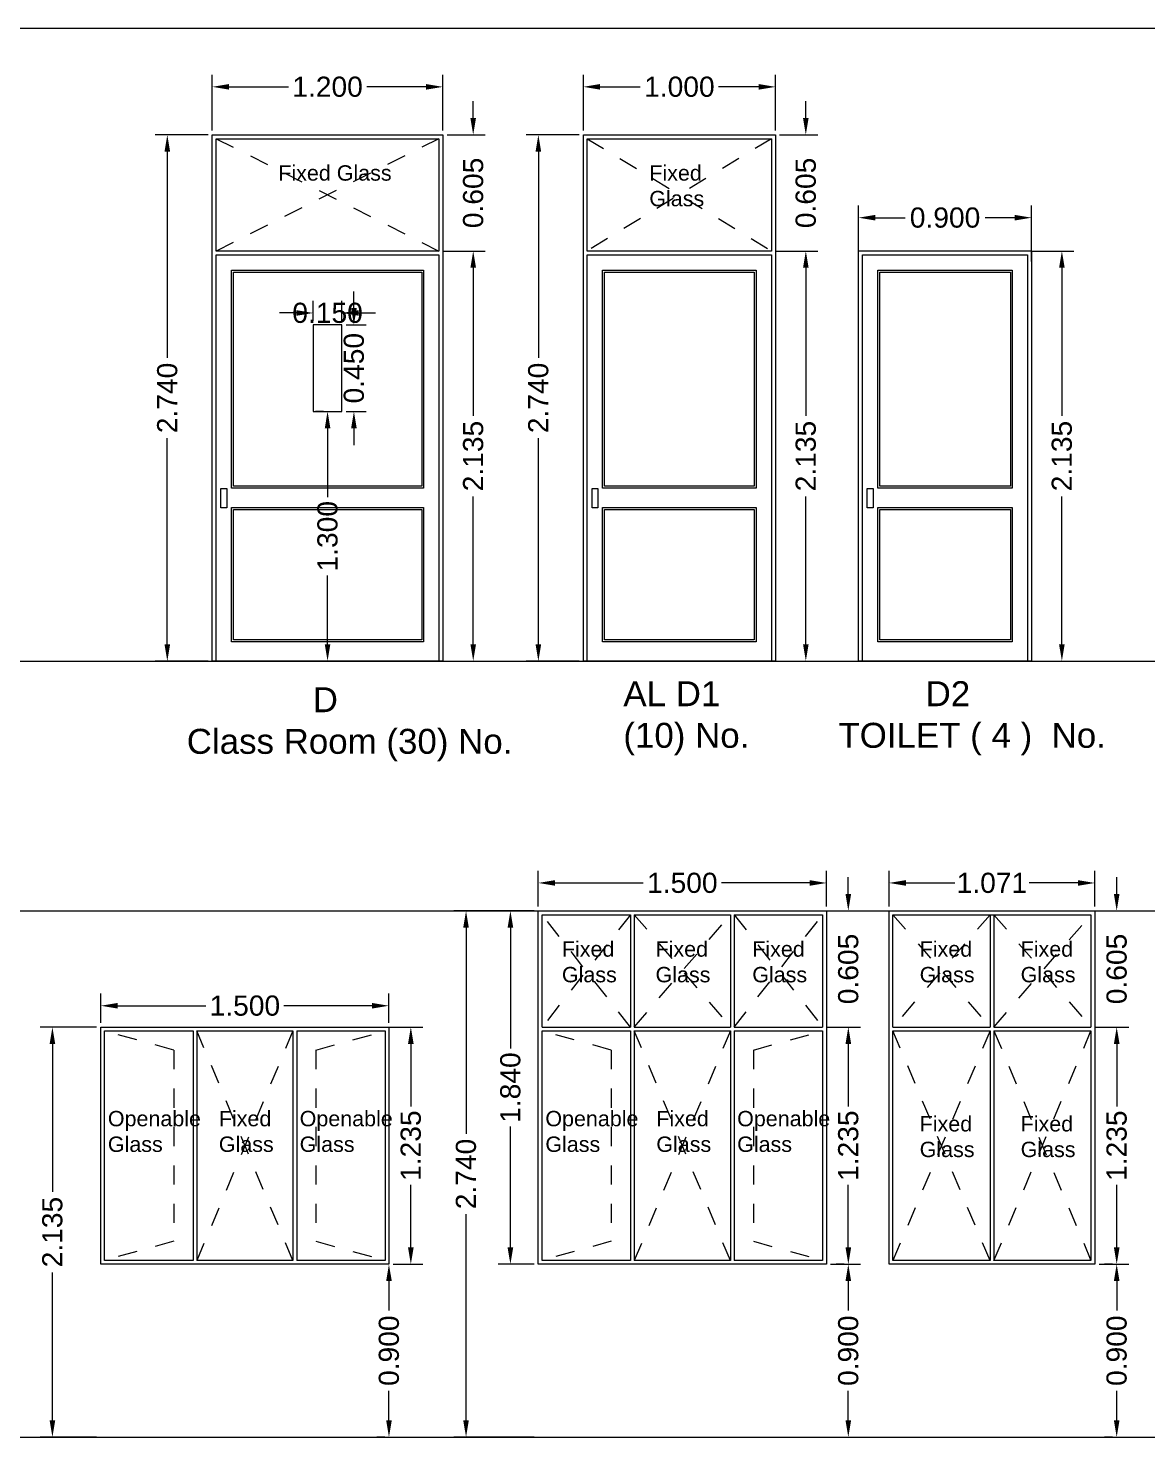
# Model space of a CAD drawing. Header units: millimetres. Extents: x 1898 to 3725, y 783 to 1532.
# Drawn here: x 3062.38 to 3068.2, y 1030.71 to 1038.1 of the extents above; entities that cross this region are included whole.
import ezdxf

# ---------------------------------------------------------------- set-up
doc = ezdxf.new("R2010")
doc.units = ezdxf.units.MM
doc.linetypes.add('DASHED2', pattern=[0.375, 0.25, -0.125])
doc.layers.get('Defpoints').update_dxf_attribs({"lineweight": 15})
for name, color, linetype, lineweight in [('dim.1', 6, 'Continuous', 18), ('Door', 54, 'Continuous', 18), ('FLOOR FINISH', 10, 'Continuous', 15), ('HIDDEN-2', 1, 'DASHED2', 9), ('Text-2', 180, 'Continuous', 25), ('Text.', 7, 'Continuous', 15), ('Window', 150, 'Continuous', 15)]:
    doc.layers.add(name, color=color, linetype=linetype, lineweight=lineweight)
doc.styles.add('L120', font='arial.ttf', dxfattribs={"height": 0.6})
doc.styles.add('Tabrej', font='arial.ttf')
doc.dimstyles.new('DIMEN', dxfattribs={"dimtxt": 0.3, "dimasz": 0.25, "dimexe": 0.18, "dimexo": 0.0625, "dimgap": 0.09, "dimtad": 0, "dimdec": 3, "dimzin": 0, "dimdsep": 46, "dimtxsty": 'Tabrej', "dimcen": 0, "dimclrd": 256, "dimclre": 256, "dimclrt": 7, "dimadec": 0, "dimazin": 0, "dimtfac": 1, "dimtdec": 3, "dimtofl": 0, "dimtmove": 0, "dimatfit": 1, "dimfxl": 0, "dimtolj": 1, "dimtzin": 0, "dimlwd": -1, "dimlwe": -1, "dimarcsym": 0})

# ---------------------------------------------------------------- blocks, each defined once
blk = doc.blocks.new('*D474')
at = {"layer": 'Defpoints', "color": 0, "lineweight": 15, "ltscale": 0.05, "transparency": 16777216}
for p in [(3064.5339, 1037.8006), (3063.3339, 1037.5508), (3064.5339, 1037.5508)]:
    blk.add_point(p, dxfattribs=at)
at = {"layer": 'dim.1', "ltscale": 0.05, "transparency": 16777216}
for p, q in [((3063.3339, 1037.5727), (3063.3339, 1037.8636)), ((3064.5339, 1037.5727), (3064.5339, 1037.8636)), ((3063.4214, 1037.8006), (3063.7304, 1037.8006)), ((3064.4464, 1037.8006), (3064.1375, 1037.8006))]:
    blk.add_line(p, q, dxfattribs=at)
at = {"layer": 'dim.1', "lineweight": 15, "ltscale": 0.05, "transparency": 16777216}
for points in [[(3063.4214, 1037.8152), (3063.4214, 1037.786), (3063.3339, 1037.8006)], [(3064.4464, 1037.8152), (3064.4464, 1037.786), (3064.5339, 1037.8006)]]:
    blk.add_solid(points, dxfattribs=at)
at = {"layer": 'dim.1', "color": 7, "ltscale": 0.05, "transparency": 16777216, "insert": (3063.9339, 1037.8006), "char_height": 0.105, "attachment_point": 5, "style": 'Tabrej'}
blk.add_mtext('\\A1;1.200', dxfattribs=at)
blk = doc.blocks.new('*D475')
at = {"layer": 'Defpoints', "color": 0, "lineweight": 15, "ltscale": 0.05, "transparency": 16777216}
for p in [(3064.5339, 1037.5508), (3064.5139, 1036.9458), (3064.6921, 1036.9458)]:
    blk.add_point(p, dxfattribs=at)
at = {"layer": 'dim.1', "ltscale": 0.05, "transparency": 16777216}
for p, q in [((3064.6921, 1037.6383), (3064.6921, 1037.7258)), ((3064.5558, 1037.5508), (3064.7551, 1037.5508)), ((3064.5358, 1036.9458), (3064.7551, 1036.9458)), ((3064.6921, 1036.8583), (3064.6921, 1036.7708))]:
    blk.add_line(p, q, dxfattribs=at)
at = {"layer": 'dim.1', "lineweight": 15, "ltscale": 0.05, "transparency": 16777216}
for points in [[(3064.6775, 1037.6383), (3064.7066, 1037.6383), (3064.6921, 1037.5508)], [(3064.6775, 1036.8583), (3064.7066, 1036.8583), (3064.6921, 1036.9458)]]:
    blk.add_solid(points, dxfattribs=at)
at = {"layer": 'dim.1', "color": 7, "ltscale": 0.05, "transparency": 16777216, "insert": (3064.6921, 1037.2483), "char_height": 0.105, "attachment_point": 5, "rotation": 90, "style": 'Tabrej'}
blk.add_mtext('\\A1;0.605', dxfattribs=at)
blk = doc.blocks.new('*D476')
at = {"layer": 'Defpoints', "color": 0, "lineweight": 15, "ltscale": 0.05, "transparency": 16777216}
for p in [(3064.5139, 1036.9458), (3064.6921, 1036.9458), (3064.5339, 1034.8108)]:
    blk.add_point(p, dxfattribs=at)
at = {"layer": 'dim.1', "ltscale": 0.05, "transparency": 16777216}
for p, q in [((3064.5358, 1036.9458), (3064.7551, 1036.9458)), ((3064.6921, 1036.8583), (3064.6921, 1036.0882)), ((3064.6921, 1034.8983), (3064.6921, 1035.6683)), ((3064.5558, 1034.8108), (3064.7551, 1034.8108))]:
    blk.add_line(p, q, dxfattribs=at)
at = {"layer": 'dim.1', "lineweight": 15, "ltscale": 0.05, "transparency": 16777216}
for points in [[(3064.6775, 1036.8583), (3064.7066, 1036.8583), (3064.6921, 1036.9458)], [(3064.6775, 1034.8983), (3064.7066, 1034.8983), (3064.6921, 1034.8108)]]:
    blk.add_solid(points, dxfattribs=at)
at = {"layer": 'dim.1', "color": 7, "ltscale": 0.05, "transparency": 16777216, "insert": (3064.6921, 1035.8783), "char_height": 0.105, "attachment_point": 5, "rotation": 90, "style": 'Tabrej'}
blk.add_mtext('\\A1;2.135', dxfattribs=at)
blk = doc.blocks.new('*D477')
at = {"layer": 'Defpoints', "color": 0, "lineweight": 15, "ltscale": 0.05, "transparency": 16777216}
for p in [(3063.3339, 1037.5508), (3063.0997, 1034.8108), (3063.3339, 1034.8108)]:
    blk.add_point(p, dxfattribs=at)
at = {"layer": 'dim.1', "ltscale": 0.05, "transparency": 16777216}
for p, q in [((3063.3121, 1037.5508), (3063.0367, 1037.5508)), ((3063.0997, 1037.4633), (3063.0997, 1036.3902)), ((3063.0997, 1034.8983), (3063.0997, 1035.9714)), ((3063.3121, 1034.8108), (3063.0367, 1034.8108))]:
    blk.add_line(p, q, dxfattribs=at)
at = {"layer": 'dim.1', "lineweight": 15, "ltscale": 0.05, "transparency": 16777216}
for points in [[(3063.0851, 1037.4633), (3063.1143, 1037.4633), (3063.0997, 1037.5508)], [(3063.0851, 1034.8983), (3063.1143, 1034.8983), (3063.0997, 1034.8108)]]:
    blk.add_solid(points, dxfattribs=at)
at = {"layer": 'dim.1', "color": 7, "ltscale": 0.05, "transparency": 16777216, "insert": (3063.0997, 1036.1808), "char_height": 0.105, "attachment_point": 5, "rotation": 90, "style": 'Tabrej'}
blk.add_mtext('\\A1;2.740', dxfattribs=at)
blk = doc.blocks.new('*D478')
at = {"layer": 'Defpoints', "color": 0, "lineweight": 15, "ltscale": 0.05, "transparency": 16777216}
for p in [(3064.0089, 1036.6234), (3063.8589, 1036.5608), (3064.0089, 1036.5608)]:
    blk.add_point(p, dxfattribs=at)
at = {"layer": 'dim.1', "ltscale": 0.05, "transparency": 16777216}
for p, q in [((3063.8589, 1036.5827), (3063.8589, 1036.6864)), ((3064.0089, 1036.5827), (3064.0089, 1036.6864)), ((3063.7714, 1036.6234), (3063.6839, 1036.6234)), ((3064.0964, 1036.6234), (3064.1839, 1036.6234))]:
    blk.add_line(p, q, dxfattribs=at)
at = {"layer": 'dim.1', "lineweight": 15, "ltscale": 0.05, "transparency": 16777216}
for points in [[(3063.7714, 1036.638), (3063.7714, 1036.6088), (3063.8589, 1036.6234)], [(3064.0964, 1036.638), (3064.0964, 1036.6088), (3064.0089, 1036.6234)]]:
    blk.add_solid(points, dxfattribs=at)
at = {"layer": 'dim.1', "color": 7, "ltscale": 0.05, "transparency": 16777216, "insert": (3063.9339, 1036.6234), "char_height": 0.105, "attachment_point": 5, "style": 'Tabrej'}
blk.add_mtext('\\A1;0.150', dxfattribs=at)
blk = doc.blocks.new('*D479')
at = {"layer": 'Defpoints', "color": 0, "lineweight": 15, "ltscale": 0.05, "transparency": 16777216}
for p in [(3064.0089, 1036.5608), (3064.0089, 1036.1108), (3064.0711, 1036.1108)]:
    blk.add_point(p, dxfattribs=at)
at = {"layer": 'dim.1', "ltscale": 0.05, "transparency": 16777216}
for p, q in [((3064.0711, 1036.6483), (3064.0711, 1036.7358)), ((3064.0308, 1036.5608), (3064.1341, 1036.5608)), ((3064.0308, 1036.1108), (3064.1341, 1036.1108)), ((3064.0711, 1036.0233), (3064.0711, 1035.9358))]:
    blk.add_line(p, q, dxfattribs=at)
at = {"layer": 'dim.1', "lineweight": 15, "ltscale": 0.05, "transparency": 16777216}
for points in [[(3064.0565, 1036.6483), (3064.0857, 1036.6483), (3064.0711, 1036.5608)], [(3064.0565, 1036.0233), (3064.0857, 1036.0233), (3064.0711, 1036.1108)]]:
    blk.add_solid(points, dxfattribs=at)
at = {"layer": 'dim.1', "color": 7, "ltscale": 0.05, "transparency": 16777216, "insert": (3064.0711, 1036.3358), "char_height": 0.105, "attachment_point": 5, "rotation": 90, "style": 'Tabrej'}
blk.add_mtext('\\A1;0.450', dxfattribs=at)
blk = doc.blocks.new('*D480')
at = {"layer": 'Defpoints', "color": 0, "lineweight": 15, "ltscale": 0.05, "transparency": 16777216}
for p in [(3063.9339, 1036.1108), (3063.9339, 1036.1108), (3063.9339, 1034.8108)]:
    blk.add_point(p, dxfattribs=at)
at = {"layer": 'dim.1', "ltscale": 0.05, "transparency": 16777216}
for p, q in [((3063.9121, 1036.1108), (3063.8709, 1036.1108)), ((3063.9339, 1036.0233), (3063.9339, 1035.6643)), ((3063.9339, 1034.8983), (3063.9339, 1035.2572)), ((3063.9121, 1034.8108), (3063.8709, 1034.8108))]:
    blk.add_line(p, q, dxfattribs=at)
at = {"layer": 'dim.1', "lineweight": 15, "ltscale": 0.05, "transparency": 16777216}
for points in [[(3063.9194, 1036.0233), (3063.9485, 1036.0233), (3063.9339, 1036.1108)], [(3063.9194, 1034.8983), (3063.9485, 1034.8983), (3063.9339, 1034.8108)]]:
    blk.add_solid(points, dxfattribs=at)
at = {"layer": 'dim.1', "color": 7, "ltscale": 0.05, "transparency": 16777216, "insert": (3063.9339, 1035.4608), "char_height": 0.105, "attachment_point": 5, "rotation": 90, "style": 'Tabrej'}
blk.add_mtext('\\A1;1.300', dxfattribs=at)
blk = doc.blocks.new('*D481')
at = {"layer": 'Defpoints', "color": 0, "lineweight": 15, "ltscale": 0.05, "transparency": 16777216}
for p in [(3066.2654, 1037.8006), (3065.2654, 1037.5508), (3066.2654, 1037.5508)]:
    blk.add_point(p, dxfattribs=at)
at = {"layer": 'dim.1', "ltscale": 0.05, "transparency": 16777216}
for p, q in [((3065.2654, 1037.5727), (3065.2654, 1037.8636)), ((3066.2654, 1037.5727), (3066.2654, 1037.8636)), ((3065.3529, 1037.8006), (3065.5618, 1037.8006)), ((3066.1779, 1037.8006), (3065.9689, 1037.8006))]:
    blk.add_line(p, q, dxfattribs=at)
at = {"layer": 'dim.1', "lineweight": 15, "ltscale": 0.05, "transparency": 16777216}
for points in [[(3065.3529, 1037.8152), (3065.3529, 1037.786), (3065.2654, 1037.8006)], [(3066.1779, 1037.8152), (3066.1779, 1037.786), (3066.2654, 1037.8006)]]:
    blk.add_solid(points, dxfattribs=at)
at = {"layer": 'dim.1', "color": 7, "ltscale": 0.05, "transparency": 16777216, "insert": (3065.7654, 1037.8006), "char_height": 0.105, "attachment_point": 5, "style": 'Tabrej'}
blk.add_mtext('\\A1;1.000', dxfattribs=at)
blk = doc.blocks.new('*D482')
at = {"layer": 'Defpoints', "color": 0, "lineweight": 15, "ltscale": 0.05, "transparency": 16777216}
for p in [(3066.2654, 1037.5508), (3066.2454, 1036.9458), (3066.4235, 1036.9458)]:
    blk.add_point(p, dxfattribs=at)
at = {"layer": 'dim.1', "ltscale": 0.05, "transparency": 16777216}
for p, q in [((3066.4235, 1037.6383), (3066.4235, 1037.7258)), ((3066.2873, 1037.5508), (3066.4865, 1037.5508)), ((3066.2673, 1036.9458), (3066.4865, 1036.9458)), ((3066.4235, 1036.8583), (3066.4235, 1036.7708))]:
    blk.add_line(p, q, dxfattribs=at)
at = {"layer": 'dim.1', "lineweight": 15, "ltscale": 0.05, "transparency": 16777216}
for points in [[(3066.4089, 1037.6383), (3066.4381, 1037.6383), (3066.4235, 1037.5508)], [(3066.4089, 1036.8583), (3066.4381, 1036.8583), (3066.4235, 1036.9458)]]:
    blk.add_solid(points, dxfattribs=at)
at = {"layer": 'dim.1', "color": 7, "ltscale": 0.05, "transparency": 16777216, "insert": (3066.4235, 1037.2483), "char_height": 0.105, "attachment_point": 5, "rotation": 90, "style": 'Tabrej'}
blk.add_mtext('\\A1;0.605', dxfattribs=at)
blk = doc.blocks.new('*D483')
at = {"layer": 'Defpoints', "color": 0, "lineweight": 15, "ltscale": 0.05, "transparency": 16777216}
for p in [(3066.2454, 1036.9458), (3066.4235, 1036.9458), (3066.2654, 1034.8108)]:
    blk.add_point(p, dxfattribs=at)
at = {"layer": 'dim.1', "ltscale": 0.05, "transparency": 16777216}
for p, q in [((3066.2673, 1036.9458), (3066.4865, 1036.9458)), ((3066.4235, 1036.8583), (3066.4235, 1036.0882)), ((3066.4235, 1034.8983), (3066.4235, 1035.6683)), ((3066.2873, 1034.8108), (3066.4865, 1034.8108))]:
    blk.add_line(p, q, dxfattribs=at)
at = {"layer": 'dim.1', "lineweight": 15, "ltscale": 0.05, "transparency": 16777216}
for points in [[(3066.4089, 1036.8583), (3066.4381, 1036.8583), (3066.4235, 1036.9458)], [(3066.4089, 1034.8983), (3066.4381, 1034.8983), (3066.4235, 1034.8108)]]:
    blk.add_solid(points, dxfattribs=at)
at = {"layer": 'dim.1', "color": 7, "ltscale": 0.05, "transparency": 16777216, "insert": (3066.4235, 1035.8783), "char_height": 0.105, "attachment_point": 5, "rotation": 90, "style": 'Tabrej'}
blk.add_mtext('\\A1;2.135', dxfattribs=at)
blk = doc.blocks.new('*D484')
at = {"layer": 'Defpoints', "color": 0, "lineweight": 15, "ltscale": 0.05, "transparency": 16777216}
for p in [(3065.2654, 1037.5508), (3065.0312, 1034.8108), (3065.2654, 1034.8108)]:
    blk.add_point(p, dxfattribs=at)
at = {"layer": 'dim.1', "ltscale": 0.05, "transparency": 16777216}
for p, q in [((3065.2435, 1037.5508), (3064.9682, 1037.5508)), ((3065.0312, 1037.4633), (3065.0312, 1036.3902)), ((3065.0312, 1034.8983), (3065.0312, 1035.9714)), ((3065.2435, 1034.8108), (3064.9682, 1034.8108))]:
    blk.add_line(p, q, dxfattribs=at)
at = {"layer": 'dim.1', "lineweight": 15, "ltscale": 0.05, "transparency": 16777216}
for points in [[(3065.0166, 1037.4633), (3065.0458, 1037.4633), (3065.0312, 1037.5508)], [(3065.0166, 1034.8983), (3065.0458, 1034.8983), (3065.0312, 1034.8108)]]:
    blk.add_solid(points, dxfattribs=at)
at = {"layer": 'dim.1', "color": 7, "ltscale": 0.05, "transparency": 16777216, "insert": (3065.0312, 1036.1808), "char_height": 0.105, "attachment_point": 5, "rotation": 90, "style": 'Tabrej'}
blk.add_mtext('\\A1;2.740', dxfattribs=at)
blk = doc.blocks.new('*D485')
at = {"layer": 'Defpoints', "color": 0, "lineweight": 15, "ltscale": 0.05, "transparency": 16777216}
for p in [(3066.6447, 1031.6703), (3066.5308, 1030.7703), (3066.6447, 1030.7703)]:
    blk.add_point(p, dxfattribs=at)
at = {"layer": 'dim.1', "ltscale": 0.05, "transparency": 16777216}
for p, q in [((3066.6228, 1031.6703), (3066.5817, 1031.6703)), ((3066.6447, 1031.5828), (3066.6447, 1031.4288)), ((3066.6447, 1030.8578), (3066.6447, 1031.0118)), ((3066.5527, 1030.7703), (3066.7077, 1030.7703))]:
    blk.add_line(p, q, dxfattribs=at)
at = {"layer": 'dim.1', "lineweight": 15, "ltscale": 0.05, "transparency": 16777216}
for points in [[(3066.6301, 1031.5828), (3066.6593, 1031.5828), (3066.6447, 1031.6703)], [(3066.6301, 1030.8578), (3066.6593, 1030.8578), (3066.6447, 1030.7703)]]:
    blk.add_solid(points, dxfattribs=at)
at = {"layer": 'dim.1', "color": 7, "ltscale": 0.05, "transparency": 16777216, "insert": (3066.6447, 1031.2203), "char_height": 0.105, "attachment_point": 5, "rotation": 90, "style": 'Tabrej'}
blk.add_mtext('\\A1;0.900', dxfattribs=at)
blk = doc.blocks.new('*D486')
at = {"layer": 'Defpoints', "color": 0, "lineweight": 15, "ltscale": 0.05, "transparency": 16777216}
for p in [(3066.5308, 1033.5103), (3066.5108, 1032.9053), (3066.6447, 1032.9053)]:
    blk.add_point(p, dxfattribs=at)
at = {"layer": 'dim.1', "ltscale": 0.05, "transparency": 16777216}
for p, q in [((3066.6447, 1033.5978), (3066.6447, 1033.6853)), ((3066.5527, 1033.5103), (3066.7077, 1033.5103)), ((3066.5327, 1032.9053), (3066.7077, 1032.9053)), ((3066.6447, 1032.8178), (3066.6447, 1032.7303))]:
    blk.add_line(p, q, dxfattribs=at)
at = {"layer": 'dim.1', "lineweight": 15, "ltscale": 0.05, "transparency": 16777216}
for points in [[(3066.6301, 1033.5978), (3066.6593, 1033.5978), (3066.6447, 1033.5103)], [(3066.6301, 1032.8178), (3066.6593, 1032.8178), (3066.6447, 1032.9053)]]:
    blk.add_solid(points, dxfattribs=at)
at = {"layer": 'dim.1', "color": 7, "ltscale": 0.05, "transparency": 16777216, "insert": (3066.6447, 1033.2078), "char_height": 0.105, "attachment_point": 5, "rotation": 90, "style": 'Tabrej'}
blk.add_mtext('\\A1;0.605', dxfattribs=at)
blk = doc.blocks.new('*D487')
at = {"layer": 'Defpoints', "color": 0, "lineweight": 15, "ltscale": 0.05, "transparency": 16777216}
for p in [(3066.5108, 1032.9053), (3066.6447, 1032.9053), (3066.5308, 1031.6703)]:
    blk.add_point(p, dxfattribs=at)
at = {"layer": 'dim.1', "ltscale": 0.05, "transparency": 16777216}
for p, q in [((3066.5327, 1032.9053), (3066.7077, 1032.9053)), ((3066.6447, 1032.8178), (3066.6447, 1032.4919)), ((3066.6447, 1031.7578), (3066.6447, 1032.0837)), ((3066.5527, 1031.6703), (3066.7077, 1031.6703))]:
    blk.add_line(p, q, dxfattribs=at)
at = {"layer": 'dim.1', "lineweight": 15, "ltscale": 0.05, "transparency": 16777216}
for points in [[(3066.6301, 1032.8178), (3066.6593, 1032.8178), (3066.6447, 1032.9053)], [(3066.6301, 1031.7578), (3066.6593, 1031.7578), (3066.6447, 1031.6703)]]:
    blk.add_solid(points, dxfattribs=at)
at = {"layer": 'dim.1', "color": 7, "ltscale": 0.05, "transparency": 16777216, "insert": (3066.6447, 1032.2878), "char_height": 0.105, "attachment_point": 5, "rotation": 90, "style": 'Tabrej'}
blk.add_mtext('\\A1;1.235', dxfattribs=at)
blk = doc.blocks.new('*D488')
at = {"layer": 'Defpoints', "color": 0, "lineweight": 15, "ltscale": 0.05, "transparency": 16777216}
for p in [(3065.0308, 1033.6556), (3065.0308, 1033.5103), (3066.5308, 1033.5103)]:
    blk.add_point(p, dxfattribs=at)
at = {"layer": 'dim.1', "ltscale": 0.05, "transparency": 16777216}
for p, q in [((3065.0308, 1033.5322), (3065.0308, 1033.7186)), ((3065.1183, 1033.6556), (3065.5773, 1033.6556)), ((3066.4433, 1033.6556), (3065.9843, 1033.6556)), ((3066.5308, 1033.5322), (3066.5308, 1033.7186))]:
    blk.add_line(p, q, dxfattribs=at)
at = {"layer": 'dim.1', "lineweight": 15, "ltscale": 0.05, "transparency": 16777216}
for points in [[(3065.1183, 1033.6702), (3065.1183, 1033.641), (3065.0308, 1033.6556)], [(3066.4433, 1033.6702), (3066.4433, 1033.641), (3066.5308, 1033.6556)]]:
    blk.add_solid(points, dxfattribs=at)
at = {"layer": 'dim.1', "color": 7, "ltscale": 0.05, "transparency": 16777216, "insert": (3065.7808, 1033.6556), "char_height": 0.105, "attachment_point": 5, "style": 'Tabrej'}
blk.add_mtext('\\A1;1.500', dxfattribs=at)
blk = doc.blocks.new('*D489')
at = {"layer": 'Defpoints', "color": 0, "lineweight": 15, "ltscale": 0.05, "transparency": 16777216}
for p in [(3065.0308, 1033.5103), (3064.8857, 1031.6703), (3065.0308, 1031.6703)]:
    blk.add_point(p, dxfattribs=at)
at = {"layer": 'dim.1', "ltscale": 0.05, "transparency": 16777216}
for p, q in [((3065.0089, 1033.5103), (3064.8227, 1033.5103)), ((3064.8857, 1033.4228), (3064.8857, 1032.7938)), ((3064.8857, 1031.7578), (3064.8857, 1032.3868)), ((3065.0089, 1031.6703), (3064.8227, 1031.6703))]:
    blk.add_line(p, q, dxfattribs=at)
at = {"layer": 'dim.1', "lineweight": 15, "ltscale": 0.05, "transparency": 16777216}
for points in [[(3064.8711, 1033.4228), (3064.9003, 1033.4228), (3064.8857, 1033.5103)], [(3064.8711, 1031.7578), (3064.9003, 1031.7578), (3064.8857, 1031.6703)]]:
    blk.add_solid(points, dxfattribs=at)
at = {"layer": 'dim.1', "color": 7, "ltscale": 0.05, "transparency": 16777216, "insert": (3064.8857, 1032.5903), "char_height": 0.105, "attachment_point": 5, "rotation": 90, "style": 'Tabrej'}
blk.add_mtext('\\A1;1.840', dxfattribs=at)
blk = doc.blocks.new('*D490')
at = {"layer": 'Defpoints', "color": 0, "lineweight": 15, "ltscale": 0.05, "transparency": 16777216}
for p in [(3065.0308, 1033.5103), (3064.6548, 1030.7703), (3065.0308, 1030.7703)]:
    blk.add_point(p, dxfattribs=at)
at = {"layer": 'dim.1', "ltscale": 0.05, "transparency": 16777216}
for p, q in [((3065.0089, 1033.5103), (3064.5918, 1033.5103)), ((3064.6548, 1033.4228), (3064.6548, 1032.3497)), ((3064.6548, 1030.8578), (3064.6548, 1031.9309)), ((3065.0089, 1030.7703), (3064.5918, 1030.7703))]:
    blk.add_line(p, q, dxfattribs=at)
at = {"layer": 'dim.1', "lineweight": 15, "ltscale": 0.05, "transparency": 16777216}
for points in [[(3064.6402, 1033.4228), (3064.6694, 1033.4228), (3064.6548, 1033.5103)], [(3064.6402, 1030.8578), (3064.6694, 1030.8578), (3064.6548, 1030.7703)]]:
    blk.add_solid(points, dxfattribs=at)
at = {"layer": 'dim.1', "color": 7, "ltscale": 0.05, "transparency": 16777216, "insert": (3064.6548, 1032.1403), "char_height": 0.105, "attachment_point": 5, "rotation": 90, "style": 'Tabrej'}
blk.add_mtext('\\A1;2.740', dxfattribs=at)
blk = doc.blocks.new('*D491')
at = {"layer": 'Defpoints', "color": 0, "lineweight": 15, "ltscale": 0.05, "transparency": 16777216}
for p in [(3067.5983, 1037.1193), (3066.6983, 1036.8695), (3067.5983, 1036.8695)]:
    blk.add_point(p, dxfattribs=at)
at = {"layer": 'dim.1', "ltscale": 0.05, "transparency": 16777216}
for p, q in [((3066.6983, 1036.8914), (3066.6983, 1037.1823)), ((3067.5983, 1036.8914), (3067.5983, 1037.1823)), ((3066.7858, 1037.1193), (3066.9398, 1037.1193)), ((3067.5108, 1037.1193), (3067.3568, 1037.1193))]:
    blk.add_line(p, q, dxfattribs=at)
at = {"layer": 'dim.1', "lineweight": 15, "ltscale": 0.05, "transparency": 16777216}
for points in [[(3066.7858, 1037.1339), (3066.7858, 1037.1047), (3066.6983, 1037.1193)], [(3067.5108, 1037.1339), (3067.5108, 1037.1047), (3067.5983, 1037.1193)]]:
    blk.add_solid(points, dxfattribs=at)
at = {"layer": 'dim.1', "color": 7, "ltscale": 0.05, "transparency": 16777216, "insert": (3067.1483, 1037.1193), "char_height": 0.105, "attachment_point": 5, "style": 'Tabrej'}
blk.add_mtext('\\A1;0.900', dxfattribs=at)
blk = doc.blocks.new('*D492')
at = {"layer": 'Defpoints', "color": 0, "lineweight": 15, "ltscale": 0.05, "transparency": 16777216}
for p in [(3067.5783, 1036.9458), (3067.7564, 1036.9458), (3067.5983, 1034.8108)]:
    blk.add_point(p, dxfattribs=at)
at = {"layer": 'dim.1', "ltscale": 0.05, "transparency": 16777216}
for p, q in [((3067.6001, 1036.9458), (3067.8194, 1036.9458)), ((3067.7564, 1036.8583), (3067.7564, 1036.0882)), ((3067.7564, 1034.8983), (3067.7564, 1035.6683)), ((3067.6201, 1034.8108), (3067.8194, 1034.8108))]:
    blk.add_line(p, q, dxfattribs=at)
at = {"layer": 'dim.1', "lineweight": 15, "ltscale": 0.05, "transparency": 16777216}
for points in [[(3067.7418, 1036.8583), (3067.771, 1036.8583), (3067.7564, 1036.9458)], [(3067.7418, 1034.8983), (3067.771, 1034.8983), (3067.7564, 1034.8108)]]:
    blk.add_solid(points, dxfattribs=at)
at = {"layer": 'dim.1', "color": 7, "ltscale": 0.05, "transparency": 16777216, "insert": (3067.7564, 1035.8783), "char_height": 0.105, "attachment_point": 5, "rotation": 90, "style": 'Tabrej'}
blk.add_mtext('\\A1;2.135', dxfattribs=at)
blk = doc.blocks.new('*D501')
at = {"layer": 'Defpoints', "color": 0, "lineweight": 15, "ltscale": 0.05, "transparency": 16777216}
for p in [(3067.9279, 1033.5103), (3067.9079, 1032.9053), (3068.0418, 1032.9053)]:
    blk.add_point(p, dxfattribs=at)
at = {"layer": 'dim.1', "ltscale": 0.05, "transparency": 16777216}
for p, q in [((3068.0418, 1033.5978), (3068.0418, 1033.6853)), ((3067.9498, 1033.5103), (3068.1048, 1033.5103)), ((3067.9298, 1032.9053), (3068.1048, 1032.9053)), ((3068.0418, 1032.8178), (3068.0418, 1032.7303))]:
    blk.add_line(p, q, dxfattribs=at)
at = {"layer": 'dim.1', "lineweight": 15, "ltscale": 0.05, "transparency": 16777216}
for points in [[(3068.0272, 1033.5978), (3068.0564, 1033.5978), (3068.0418, 1033.5103)], [(3068.0272, 1032.8178), (3068.0564, 1032.8178), (3068.0418, 1032.9053)]]:
    blk.add_solid(points, dxfattribs=at)
at = {"layer": 'dim.1', "color": 7, "ltscale": 0.05, "transparency": 16777216, "insert": (3068.0418, 1033.2078), "char_height": 0.105, "attachment_point": 5, "rotation": 90, "style": 'Tabrej'}
blk.add_mtext('\\A1;0.605', dxfattribs=at)
blk = doc.blocks.new('*D502')
at = {"layer": 'Defpoints', "color": 0, "lineweight": 15, "ltscale": 0.05, "transparency": 16777216}
for p in [(3067.9079, 1032.9053), (3068.0418, 1032.9053), (3067.9279, 1031.6703)]:
    blk.add_point(p, dxfattribs=at)
at = {"layer": 'dim.1', "ltscale": 0.05, "transparency": 16777216}
for p, q in [((3067.9298, 1032.9053), (3068.1048, 1032.9053)), ((3068.0418, 1032.8178), (3068.0418, 1032.4919)), ((3068.0418, 1031.7578), (3068.0418, 1032.0837)), ((3067.9498, 1031.6703), (3068.1048, 1031.6703))]:
    blk.add_line(p, q, dxfattribs=at)
at = {"layer": 'dim.1', "lineweight": 15, "ltscale": 0.05, "transparency": 16777216}
for points in [[(3068.0272, 1032.8178), (3068.0564, 1032.8178), (3068.0418, 1032.9053)], [(3068.0272, 1031.7578), (3068.0564, 1031.7578), (3068.0418, 1031.6703)]]:
    blk.add_solid(points, dxfattribs=at)
at = {"layer": 'dim.1', "color": 7, "ltscale": 0.05, "transparency": 16777216, "insert": (3068.0418, 1032.2878), "char_height": 0.105, "attachment_point": 5, "rotation": 90, "style": 'Tabrej'}
blk.add_mtext('\\A1;1.235', dxfattribs=at)
blk = doc.blocks.new('*D503')
at = {"layer": 'Defpoints', "color": 0, "lineweight": 15, "ltscale": 0.05, "transparency": 16777216}
for p in [(3066.8567, 1033.6556), (3066.8567, 1033.5103), (3067.9279, 1033.5103)]:
    blk.add_point(p, dxfattribs=at)
at = {"layer": 'dim.1', "ltscale": 0.05, "transparency": 16777216}
for p, q in [((3066.8567, 1033.5322), (3066.8567, 1033.7186)), ((3066.9442, 1033.6556), (3067.1987, 1033.6556)), ((3067.8404, 1033.6556), (3067.5859, 1033.6556)), ((3067.9279, 1033.5322), (3067.9279, 1033.7186))]:
    blk.add_line(p, q, dxfattribs=at)
at = {"layer": 'dim.1', "lineweight": 15, "ltscale": 0.05, "transparency": 16777216}
for points in [[(3066.9442, 1033.6702), (3066.9442, 1033.641), (3066.8567, 1033.6556)], [(3067.8404, 1033.6702), (3067.8404, 1033.641), (3067.9279, 1033.6556)]]:
    blk.add_solid(points, dxfattribs=at)
at = {"layer": 'dim.1', "color": 7, "ltscale": 0.05, "transparency": 16777216, "insert": (3067.3923, 1033.6556), "char_height": 0.105, "attachment_point": 5, "style": 'Tabrej'}
blk.add_mtext('\\A1;1.071', dxfattribs=at)
blk = doc.blocks.new('*D504')
at = {"layer": 'Defpoints', "color": 0, "lineweight": 15, "ltscale": 0.05, "transparency": 16777216}
for p in [(3068.0418, 1031.6703), (3068.0418, 1030.7703), (3068.0418, 1030.7703)]:
    blk.add_point(p, dxfattribs=at)
at = {"layer": 'dim.1', "ltscale": 0.05, "transparency": 16777216}
for p, q in [((3068.0199, 1031.6703), (3067.9788, 1031.6703)), ((3068.0418, 1031.5828), (3068.0418, 1031.4288)), ((3068.0418, 1030.8578), (3068.0418, 1031.0118)), ((3068.0199, 1030.7703), (3067.9788, 1030.7703))]:
    blk.add_line(p, q, dxfattribs=at)
at = {"layer": 'dim.1', "lineweight": 15, "ltscale": 0.05, "transparency": 16777216}
for points in [[(3068.0272, 1031.5828), (3068.0564, 1031.5828), (3068.0418, 1031.6703)], [(3068.0272, 1030.8578), (3068.0564, 1030.8578), (3068.0418, 1030.7703)]]:
    blk.add_solid(points, dxfattribs=at)
at = {"layer": 'dim.1', "color": 7, "ltscale": 0.05, "transparency": 16777216, "insert": (3068.0418, 1031.2203), "char_height": 0.105, "attachment_point": 5, "rotation": 90, "style": 'Tabrej'}
blk.add_mtext('\\A1;0.900', dxfattribs=at)
blk = doc.blocks.new('*D521')
at = {"layer": 'Defpoints', "color": 0, "lineweight": 15, "ltscale": 0.05, "transparency": 16777216}
for p in [(3064.2535, 1031.6703), (3064.2535, 1030.7703), (3064.2535, 1030.7703)]:
    blk.add_point(p, dxfattribs=at)
at = {"layer": 'dim.1', "ltscale": 0.05, "transparency": 16777216}
for p, q in [((3064.2316, 1031.6703), (3064.1905, 1031.6703)), ((3064.2535, 1031.5828), (3064.2535, 1031.4288)), ((3064.2535, 1030.8578), (3064.2535, 1031.0118)), ((3064.2316, 1030.7703), (3064.1905, 1030.7703))]:
    blk.add_line(p, q, dxfattribs=at)
at = {"layer": 'dim.1', "lineweight": 15, "ltscale": 0.05, "transparency": 16777216}
for points in [[(3064.2389, 1031.5828), (3064.2681, 1031.5828), (3064.2535, 1031.6703)], [(3064.2389, 1030.8578), (3064.2681, 1030.8578), (3064.2535, 1030.7703)]]:
    blk.add_solid(points, dxfattribs=at)
at = {"layer": 'dim.1', "color": 7, "ltscale": 0.05, "transparency": 16777216, "insert": (3064.2535, 1031.2203), "char_height": 0.105, "attachment_point": 5, "rotation": 90, "style": 'Tabrej'}
blk.add_mtext('\\A1;0.900', dxfattribs=at)
blk = doc.blocks.new('*D522')
at = {"layer": 'Defpoints', "color": 0, "lineweight": 15, "ltscale": 0.05, "transparency": 16777216}
for p in [(3064.2335, 1032.9053), (3064.3674, 1032.9053), (3064.2535, 1031.6703)]:
    blk.add_point(p, dxfattribs=at)
at = {"layer": 'dim.1', "ltscale": 0.05, "transparency": 16777216}
for p, q in [((3064.2553, 1032.9053), (3064.4304, 1032.9053)), ((3064.3674, 1032.8178), (3064.3674, 1032.4919)), ((3064.3674, 1031.7578), (3064.3674, 1032.0837)), ((3064.2753, 1031.6703), (3064.4304, 1031.6703))]:
    blk.add_line(p, q, dxfattribs=at)
at = {"layer": 'dim.1', "lineweight": 15, "ltscale": 0.05, "transparency": 16777216}
for points in [[(3064.3528, 1032.8178), (3064.382, 1032.8178), (3064.3674, 1032.9053)], [(3064.3528, 1031.7578), (3064.382, 1031.7578), (3064.3674, 1031.6703)]]:
    blk.add_solid(points, dxfattribs=at)
at = {"layer": 'dim.1', "color": 7, "ltscale": 0.05, "transparency": 16777216, "insert": (3064.3674, 1032.2878), "char_height": 0.105, "attachment_point": 5, "rotation": 90, "style": 'Tabrej'}
blk.add_mtext('\\A1;1.235', dxfattribs=at)
blk = doc.blocks.new('*D523')
at = {"layer": 'Defpoints', "color": 0, "lineweight": 15, "ltscale": 0.05, "transparency": 16777216}
for p in [(3062.7535, 1032.9053), (3062.5016, 1030.7703), (3062.7535, 1030.7703)]:
    blk.add_point(p, dxfattribs=at)
at = {"layer": 'dim.1', "ltscale": 0.05, "transparency": 16777216}
for p, q in [((3062.7316, 1032.9053), (3062.4386, 1032.9053)), ((3062.5016, 1032.8178), (3062.5016, 1032.0477)), ((3062.5016, 1030.8578), (3062.5016, 1031.6278)), ((3062.7316, 1030.7703), (3062.4386, 1030.7703))]:
    blk.add_line(p, q, dxfattribs=at)
at = {"layer": 'dim.1', "lineweight": 15, "ltscale": 0.05, "transparency": 16777216}
for points in [[(3062.487, 1032.8178), (3062.5162, 1032.8178), (3062.5016, 1032.9053)], [(3062.487, 1030.8578), (3062.5162, 1030.8578), (3062.5016, 1030.7703)]]:
    blk.add_solid(points, dxfattribs=at)
at = {"layer": 'dim.1', "color": 7, "ltscale": 0.05, "transparency": 16777216, "insert": (3062.5016, 1031.8378), "char_height": 0.105, "attachment_point": 5, "rotation": 90, "style": 'Tabrej'}
blk.add_mtext('\\A1;2.135', dxfattribs=at)
blk = doc.blocks.new('*D524')
at = {"layer": 'Defpoints', "color": 0, "lineweight": 15, "ltscale": 0.05, "transparency": 16777216}
for p in [(3064.2535, 1033.0163), (3062.7535, 1032.9053), (3064.2535, 1032.9053)]:
    blk.add_point(p, dxfattribs=at)
at = {"layer": 'dim.1', "ltscale": 0.05, "transparency": 16777216}
for p, q in [((3062.7535, 1032.9272), (3062.7535, 1033.0793)), ((3064.2535, 1032.9272), (3064.2535, 1033.0793)), ((3062.841, 1033.0163), (3063.2999, 1033.0163)), ((3064.166, 1033.0163), (3063.707, 1033.0163))]:
    blk.add_line(p, q, dxfattribs=at)
at = {"layer": 'dim.1', "lineweight": 15, "ltscale": 0.05, "transparency": 16777216}
for points in [[(3062.841, 1033.0309), (3062.841, 1033.0017), (3062.7535, 1033.0163)], [(3064.166, 1033.0309), (3064.166, 1033.0017), (3064.2535, 1033.0163)]]:
    blk.add_solid(points, dxfattribs=at)
at = {"layer": 'dim.1', "color": 7, "ltscale": 0.05, "transparency": 16777216, "insert": (3063.5035, 1033.0163), "char_height": 0.105, "attachment_point": 5, "style": 'Tabrej'}
blk.add_mtext('\\A1;1.500', dxfattribs=at)

msp = doc.modelspace()

# ---------------------------------------------------------------- linework, layer by layer
at = {"layer": 'Defpoints', "linetype": 'Continuous'}
msp.add_lwpolyline([(3090.4188, 1038.1049), (3058.7506, 1038.1049), (3058.7506, 1023.9228), (3090.4188, 1023.9228)], close=True, dxfattribs=at)
at = {"layer": 'Door', "ltscale": 0.05}
for p, q in [((3066.6983, 1034.8108), (3066.6983, 1036.9458)), ((3067.5983, 1036.9458), (3066.6983, 1036.9458)), ((3067.5983, 1036.9458), (3067.5983, 1034.8108)), ((3067.5983, 1034.8108), (3066.6983, 1034.8108))]:
    msp.add_line(p, q, dxfattribs=at)
for points in [[(3063.3339, 1037.5508), (3064.5339, 1037.5508), (3064.5339, 1034.8108), (3063.3339, 1034.8108)], [(3065.2654, 1037.5508), (3066.2654, 1037.5508), (3066.2654, 1034.8108), (3065.2654, 1034.8108)], [(3063.4339, 1036.8458), (3064.4339, 1036.8458), (3064.4339, 1035.7108), (3063.4339, 1035.7108)], [(3063.4439, 1036.8358), (3064.4239, 1036.8358), (3064.4239, 1035.7208), (3063.4439, 1035.7208)], [(3065.3654, 1036.8458), (3066.1654, 1036.8458), (3066.1654, 1035.7108), (3065.3654, 1035.7108)], [(3065.3754, 1036.8358), (3066.1554, 1036.8358), (3066.1554, 1035.7208), (3065.3754, 1035.7208)], [(3066.7983, 1036.8458), (3067.4983, 1036.8458), (3067.4983, 1035.7108), (3066.7983, 1035.7108)], [(3066.8083, 1036.8358), (3067.4883, 1036.8358), (3067.4883, 1035.7208), (3066.8083, 1035.7208)], [(3063.8589, 1036.1108), (3064.0089, 1036.1108), (3064.0089, 1036.5608), (3063.8589, 1036.5608)], [(3063.379, 1035.7086), (3063.409, 1035.7086), (3063.409, 1035.6086), (3063.379, 1035.6086)], [(3065.3105, 1035.7086), (3065.3405, 1035.7086), (3065.3405, 1035.6086), (3065.3105, 1035.6086)], [(3066.7434, 1035.7086), (3066.7734, 1035.7086), (3066.7734, 1035.6086), (3066.7434, 1035.6086)], [(3063.4339, 1035.6108), (3064.4339, 1035.6108), (3064.4339, 1034.9108), (3063.4339, 1034.9108)], [(3063.4439, 1035.6008), (3064.4239, 1035.6008), (3064.4239, 1034.9208), (3063.4439, 1034.9208)], [(3065.3654, 1035.6108), (3066.1654, 1035.6108), (3066.1654, 1034.9108), (3065.3654, 1034.9108)], [(3065.3754, 1035.6008), (3066.1554, 1035.6008), (3066.1554, 1034.9208), (3065.3754, 1034.9208)], [(3066.7983, 1035.6108), (3067.4983, 1035.6108), (3067.4983, 1034.9108), (3066.7983, 1034.9108)], [(3066.8083, 1035.6008), (3067.4883, 1035.6008), (3067.4883, 1034.9208), (3066.8083, 1034.9208)]]:
    msp.add_lwpolyline(points, close=True, dxfattribs=at)
for points in [[(3064.5139, 1036.9458), (3063.3539, 1036.9458), (3063.3539, 1037.5308), (3064.5139, 1037.5308), (3064.5139, 1036.9458)], [(3066.2454, 1036.9458), (3065.2854, 1036.9458), (3065.2854, 1037.5308), (3066.2454, 1037.5308), (3066.2454, 1036.9458)], [(3063.3539, 1034.8108), (3063.3539, 1036.9258), (3064.5139, 1036.9258), (3064.5139, 1034.8108)], [(3065.2854, 1034.8108), (3065.2854, 1036.9258), (3066.2454, 1036.9258), (3066.2454, 1034.8108)], [(3066.7183, 1034.8108), (3066.7183, 1036.9258), (3067.5783, 1036.9258), (3067.5783, 1034.8108)]]:
    msp.add_lwpolyline(points, dxfattribs=at)
at = {"layer": 'FLOOR FINISH', "ltscale": 0.05}
for p, q in [((3061.7483, 1034.8108), (3077.0924, 1034.8108)), ((3059.3018, 1033.5103), (3081.4237, 1033.5103)), ((3059.223, 1030.7703), (3081.7263, 1030.7703))]:
    msp.add_line(p, q, dxfattribs=at)
at = {"layer": 'HIDDEN-2', "ltscale": 0.15}
for p, q in [((3064.5139, 1037.5308), (3063.3539, 1036.9458)), ((3063.3539, 1037.5308), (3064.5139, 1036.9458)), ((3066.2454, 1037.5308), (3065.2854, 1036.9458)), ((3065.2854, 1037.5308), (3066.2454, 1036.9458)), ((3065.5108, 1033.4903), (3065.0508, 1032.9053)), ((3065.5108, 1032.9053), (3065.0508, 1033.4903)), ((3065.5308, 1032.9053), (3066.0308, 1033.4903)), ((3065.5308, 1033.4903), (3066.0308, 1032.9053)), ((3066.0508, 1032.9053), (3066.5108, 1033.4903)), ((3066.0508, 1033.4903), (3066.5108, 1032.9053)), ((3067.3823, 1033.4903), (3066.8767, 1032.9053)), ((3066.8767, 1033.4903), (3067.3823, 1032.9053)), ((3067.4023, 1032.9053), (3067.9079, 1033.4903)), ((3067.4023, 1033.4903), (3067.9079, 1032.9053)), ((3063.1335, 1032.7853), (3062.7735, 1032.8853)), ((3063.7535, 1032.8853), (3063.2535, 1031.6903)), ((3063.7535, 1031.6903), (3063.2535, 1032.8853)), ((3063.8735, 1032.7853), (3064.2335, 1032.8853)), ((3065.4108, 1032.7853), (3065.0508, 1032.8853)), ((3066.0308, 1032.8853), (3065.5308, 1031.6903)), ((3066.0308, 1031.6903), (3065.5308, 1032.8853)), ((3066.1508, 1032.7853), (3066.5108, 1032.8853)), ((3067.3823, 1031.6903), (3066.8767, 1032.8853)), ((3067.3823, 1032.8853), (3066.8767, 1031.6903)), ((3067.4023, 1032.8853), (3067.9079, 1031.6903)), ((3067.4023, 1031.6903), (3067.9079, 1032.8853)), ((3063.1335, 1032.7853), (3063.1335, 1031.7903)), ((3063.8735, 1032.7853), (3063.8735, 1031.7903)), ((3065.4108, 1032.7853), (3065.4108, 1031.7903)), ((3066.1508, 1032.7853), (3066.1508, 1031.7903)), ((3063.1335, 1031.7903), (3062.7735, 1031.6903)), ((3063.8735, 1031.7903), (3064.2335, 1031.6903)), ((3065.4108, 1031.7903), (3065.0508, 1031.6903)), ((3066.1508, 1031.7903), (3066.5108, 1031.6903))]:
    msp.add_line(p, q, dxfattribs=at)
at = {"layer": 'Window', "ltscale": 0.05}
for p, q in [((3066.8567, 1033.5103), (3067.9279, 1033.5103)), ((3066.8567, 1031.6703), (3066.8567, 1033.5103)), ((3067.9279, 1033.5103), (3067.9279, 1031.6703)), ((3065.5108, 1033.4903), (3065.5108, 1032.9053)), ((3065.5308, 1033.4903), (3065.5308, 1032.9053)), ((3066.0308, 1033.4903), (3066.0308, 1032.9053)), ((3066.0508, 1033.4903), (3066.0508, 1032.9053)), ((3066.8767, 1032.9053), (3066.8767, 1033.4903)), ((3066.8767, 1033.4903), (3067.9079, 1033.4903)), ((3067.3823, 1033.4903), (3067.3823, 1032.9053)), ((3067.4023, 1033.4903), (3067.4023, 1032.9053)), ((3067.9079, 1033.4903), (3067.9079, 1032.9053)), ((3062.7735, 1032.8853), (3063.2335, 1032.8853)), ((3063.2335, 1032.8853), (3063.2335, 1031.6903)), ((3063.2535, 1032.8853), (3063.2535, 1031.6903)), ((3063.2535, 1032.8853), (3063.7535, 1032.8853)), ((3063.7535, 1032.8853), (3063.7535, 1031.6903)), ((3063.7735, 1032.8853), (3063.7735, 1031.6903)), ((3063.7735, 1032.8853), (3064.2335, 1032.8853)), ((3065.0508, 1032.9053), (3065.5108, 1032.9053)), ((3065.0508, 1032.8853), (3065.5108, 1032.8853)), ((3065.5108, 1032.8853), (3065.5108, 1031.6903)), ((3065.5308, 1032.9053), (3066.0308, 1032.9053)), ((3065.5308, 1032.8853), (3065.5308, 1031.6903)), ((3065.5308, 1032.8853), (3066.0308, 1032.8853)), ((3066.0308, 1032.8853), (3066.0308, 1031.6903)), ((3066.0508, 1032.9053), (3066.5108, 1032.9053)), ((3066.0508, 1032.8853), (3066.0508, 1031.6903)), ((3066.0508, 1032.8853), (3066.5108, 1032.8853)), ((3066.8767, 1032.9053), (3067.3823, 1032.9053)), ((3066.8767, 1031.6903), (3066.8767, 1032.8853)), ((3066.8767, 1032.8853), (3067.3823, 1032.8853)), ((3067.3823, 1032.8853), (3067.3823, 1031.6903)), ((3067.4023, 1032.9053), (3067.9079, 1032.9053)), ((3067.4023, 1032.8853), (3067.9079, 1032.8853)), ((3067.4023, 1032.8853), (3067.4023, 1031.6903)), ((3067.9079, 1032.8853), (3067.9079, 1031.6903)), ((3067.9279, 1031.6703), (3066.8567, 1031.6703)), ((3067.3823, 1031.6903), (3066.8767, 1031.6903)), ((3067.9079, 1031.6903), (3067.4023, 1031.6903))]:
    msp.add_line(p, q, dxfattribs=at)
msp.add_lwpolyline([(3065.0308, 1033.5103), (3066.5308, 1033.5103), (3066.5308, 1031.6703), (3065.0308, 1031.6703)], close=True, dxfattribs=at)
for points in [[(3065.0508, 1032.9053), (3065.0508, 1033.4903), (3065.5108, 1033.4903)], [(3065.5308, 1033.4903), (3066.0308, 1033.4903)], [(3066.0508, 1033.4903), (3066.5108, 1033.4903), (3066.5108, 1032.9053)], [(3063.2335, 1032.9053), (3064.2535, 1032.9053), (3064.2535, 1031.6703), (3062.7535, 1031.6703), (3062.7535, 1032.9053), (3063.2335, 1032.9053)], [(3063.2335, 1031.6903), (3062.7735, 1031.6903), (3062.7735, 1032.8853)], [(3064.2335, 1032.8853), (3064.2335, 1031.6903), (3063.7735, 1031.6903)], [(3065.5108, 1031.6903), (3065.0508, 1031.6903), (3065.0508, 1032.8853)], [(3066.5108, 1032.8853), (3066.5108, 1031.6903), (3066.0508, 1031.6903)], [(3063.7535, 1031.6903), (3063.2535, 1031.6903)], [(3066.0308, 1031.6903), (3065.5308, 1031.6903)]]:
    msp.add_lwpolyline(points, dxfattribs=at)

# ---------------------------------------------------------------- texts
at = {"layer": 'Text-2', "ltscale": 0.05, "char_height": 0.13, "attachment_point": 1, "rotation": 0, "style": 'L120'}
for s, insert, width in [('AL D1\\P(10) No.', (3065.4737, 1034.706), 0.935895), ('         D2 \\PTOILET ( 4 )  No.', (3066.593, 1034.706), 2.390044), ('                D\\P   Class Room (30) No.', (3063.0495, 1034.6747), 2.260925)]:
    msp.add_mtext(s, dxfattribs=dict(at, insert=insert, width=width))
at = {"layer": 'Text.', "ltscale": 0.05, "char_height": 0.08, "attachment_point": 1, "style": 'L120'}
for s, insert, width in [('{\\fArial|b0|i0|c0|p34;Fixed Glass}', (3063.6774, 1037.3922), 0.599326), ('{\\fArial|b0|i0|c0|p34;Fixed Glass}', (3065.6088, 1037.3922), 0.399326), ('{\\fArial|b0|i0|c0|p34;Fixed \\PGlass}', (3065.1538, 1033.3517), 0.304154), ('{\\fArial|b0|i0|c0|p34;Fixed \\PGlass}', (3065.6413, 1033.3517), 0.304154), ('{\\fArial|b0|i0|c0|p34;Fixed \\PGlass}', (3066.1447, 1033.3517), 0.304154), ('{\\fArial|b0|i0|c0|p34;Fixed \\PGlass}', (3067.0162, 1033.3517), 0.304154), ('{\\fArial|b0|i0|c0|p34;Fixed \\PGlass}', (3067.5418, 1033.3517), 0.304154), ('{\\fArial|b0|i0|c0|p34;Openable \\PGlass}', (3062.7903, 1032.4687), 0.449601), ('{\\fArial|b0|i0|c0|p34;Fixed \\PGlass}', (3063.3679, 1032.4687), 0.304154), ('{\\fArial|b0|i0|c0|p34;Openable \\PGlass}', (3063.7887, 1032.4687), 0.449601), ('{\\fArial|b0|i0|c0|p34;Openable \\PGlass}', (3065.0676, 1032.4687), 0.449601), ('{\\fArial|b0|i0|c0|p34;Fixed \\PGlass}', (3065.6452, 1032.4687), 0.304154), ('{\\fArial|b0|i0|c0|p34;Openable \\PGlass}', (3066.066, 1032.4687), 0.449601), ('{\\fArial|b0|i0|c0|p34;Fixed \\PGlass}', (3067.0162, 1032.4417), 0.304154), ('{\\fArial|b0|i0|c0|p34;Fixed \\PGlass}', (3067.5418, 1032.4417), 0.304154)]:
    msp.add_mtext(s, dxfattribs=dict(at, insert=insert, width=width))

# ---------------------------------------------------------------- dimensions: what is measured, and where the dimension line sits
at = {"layer": 'dim.1', "ltscale": 0.05}
for base, p1, p2, picture, middle in [((3064.5339, 1037.8006), (3063.3339, 1037.5508), (3064.5339, 1037.5508), '*D474', (3063.9339, 1037.8006)), ((3066.2654, 1037.8006), (3065.2654, 1037.5508), (3066.2654, 1037.5508), '*D481', (3065.7654, 1037.8006)), ((3067.5983, 1037.1193), (3066.6983, 1036.8695), (3067.5983, 1036.8695), '*D491', (3067.1483, 1037.1193)), ((3065.0308, 1033.6556), (3066.5308, 1033.5103), (3065.0308, 1033.5103), '*D488', (3065.7808, 1033.6556)), ((3066.8567, 1033.6556), (3067.9279, 1033.5103), (3066.8567, 1033.5103), '*D503', (3067.3923, 1033.6556)), ((3064.2535, 1033.0163), (3062.7535, 1032.9053), (3064.2535, 1032.9053), '*D524', (3063.5035, 1033.0163))]:
    dim = msp.add_linear_dim(base=base, p1=p1, p2=p2, dimstyle='DIMEN', override={"dimscale": 0.35}, dxfattribs=at)
    dim.commit()
    dim.dimension.update_dxf_attribs({"geometry": picture, "text_midpoint": middle})
for base, p1, p2, picture, middle in [((3064.6921, 1036.9458), (3064.5339, 1037.5508), (3064.5139, 1036.9458), '*D475', (3064.6921, 1037.2483)), ((3066.4235, 1036.9458), (3066.2654, 1037.5508), (3066.2454, 1036.9458), '*D482', (3066.4235, 1037.2483)), ((3063.0997, 1034.8108), (3063.3339, 1037.5508), (3063.3339, 1034.8108), '*D477', (3063.0997, 1036.1808)), ((3065.0312, 1034.8108), (3065.2654, 1037.5508), (3065.2654, 1034.8108), '*D484', (3065.0312, 1036.1808)), ((3064.6921, 1036.9458), (3064.5339, 1034.8108), (3064.5139, 1036.9458), '*D476', (3064.6921, 1035.8783)), ((3066.4235, 1036.9458), (3066.2654, 1034.8108), (3066.2454, 1036.9458), '*D483', (3066.4235, 1035.8783)), ((3067.7564, 1036.9458), (3067.5983, 1034.8108), (3067.5783, 1036.9458), '*D492', (3067.7564, 1035.8783)), ((3064.0711, 1036.1108), (3064.0089, 1036.5608), (3064.0089, 1036.1108), '*D479', (3064.0711, 1036.3358)), ((3063.9339, 1036.1108), (3063.9339, 1034.8108), (3063.9339, 1036.1108), '*D480', (3063.9339, 1035.4608)), ((3066.6447, 1032.9053), (3066.5308, 1033.5103), (3066.5108, 1032.9053), '*D486', (3066.6447, 1033.2078)), ((3068.0418, 1032.9053), (3067.9279, 1033.5103), (3067.9079, 1032.9053), '*D501', (3068.0418, 1033.2078)), ((3064.6548, 1030.7703), (3065.0308, 1033.5103), (3065.0308, 1030.7703), '*D490', (3064.6548, 1032.1403)), ((3064.8857, 1031.6703), (3065.0308, 1033.5103), (3065.0308, 1031.6703), '*D489', (3064.8857, 1032.5903)), ((3062.5016, 1030.7703), (3062.7535, 1032.9053), (3062.7535, 1030.7703), '*D523', (3062.5016, 1031.8378)), ((3064.3674, 1032.9053), (3064.2535, 1031.6703), (3064.2335, 1032.9053), '*D522', (3064.3674, 1032.2878)), ((3066.6447, 1032.9053), (3066.5308, 1031.6703), (3066.5108, 1032.9053), '*D487', (3066.6447, 1032.2878)), ((3068.0418, 1032.9053), (3067.9279, 1031.6703), (3067.9079, 1032.9053), '*D502', (3068.0418, 1032.2878)), ((3064.2535, 1030.7703), (3064.2535, 1031.6703), (3064.2535, 1030.7703), '*D521', (3064.2535, 1031.2203)), ((3066.6447, 1030.7703), (3066.6447, 1031.6703), (3066.5308, 1030.7703), '*D485', (3066.6447, 1031.2203)), ((3068.0418, 1030.7703), (3068.0418, 1031.6703), (3068.0418, 1030.7703), '*D504', (3068.0418, 1031.2203))]:
    dim = msp.add_linear_dim(base=base, p1=p1, p2=p2, angle=90, dimstyle='DIMEN', override={"dimscale": 0.35}, dxfattribs=at)
    dim.commit()
    dim.dimension.update_dxf_attribs({"geometry": picture, "text_midpoint": middle})
dim = msp.add_linear_dim(base=(3064.0089, 1036.6234), p1=(3063.8589, 1036.5608), p2=(3064.0089, 1036.5608), dimstyle='DIMEN', override={"dimscale": 0.35}, dxfattribs=at)
dim.commit()
dim.dimension.update_dxf_attribs({"geometry": '*D478', "text_midpoint": (3063.9339, 1036.6234), "dimtype": 160})

doc.saveas('drawing.dxf')
